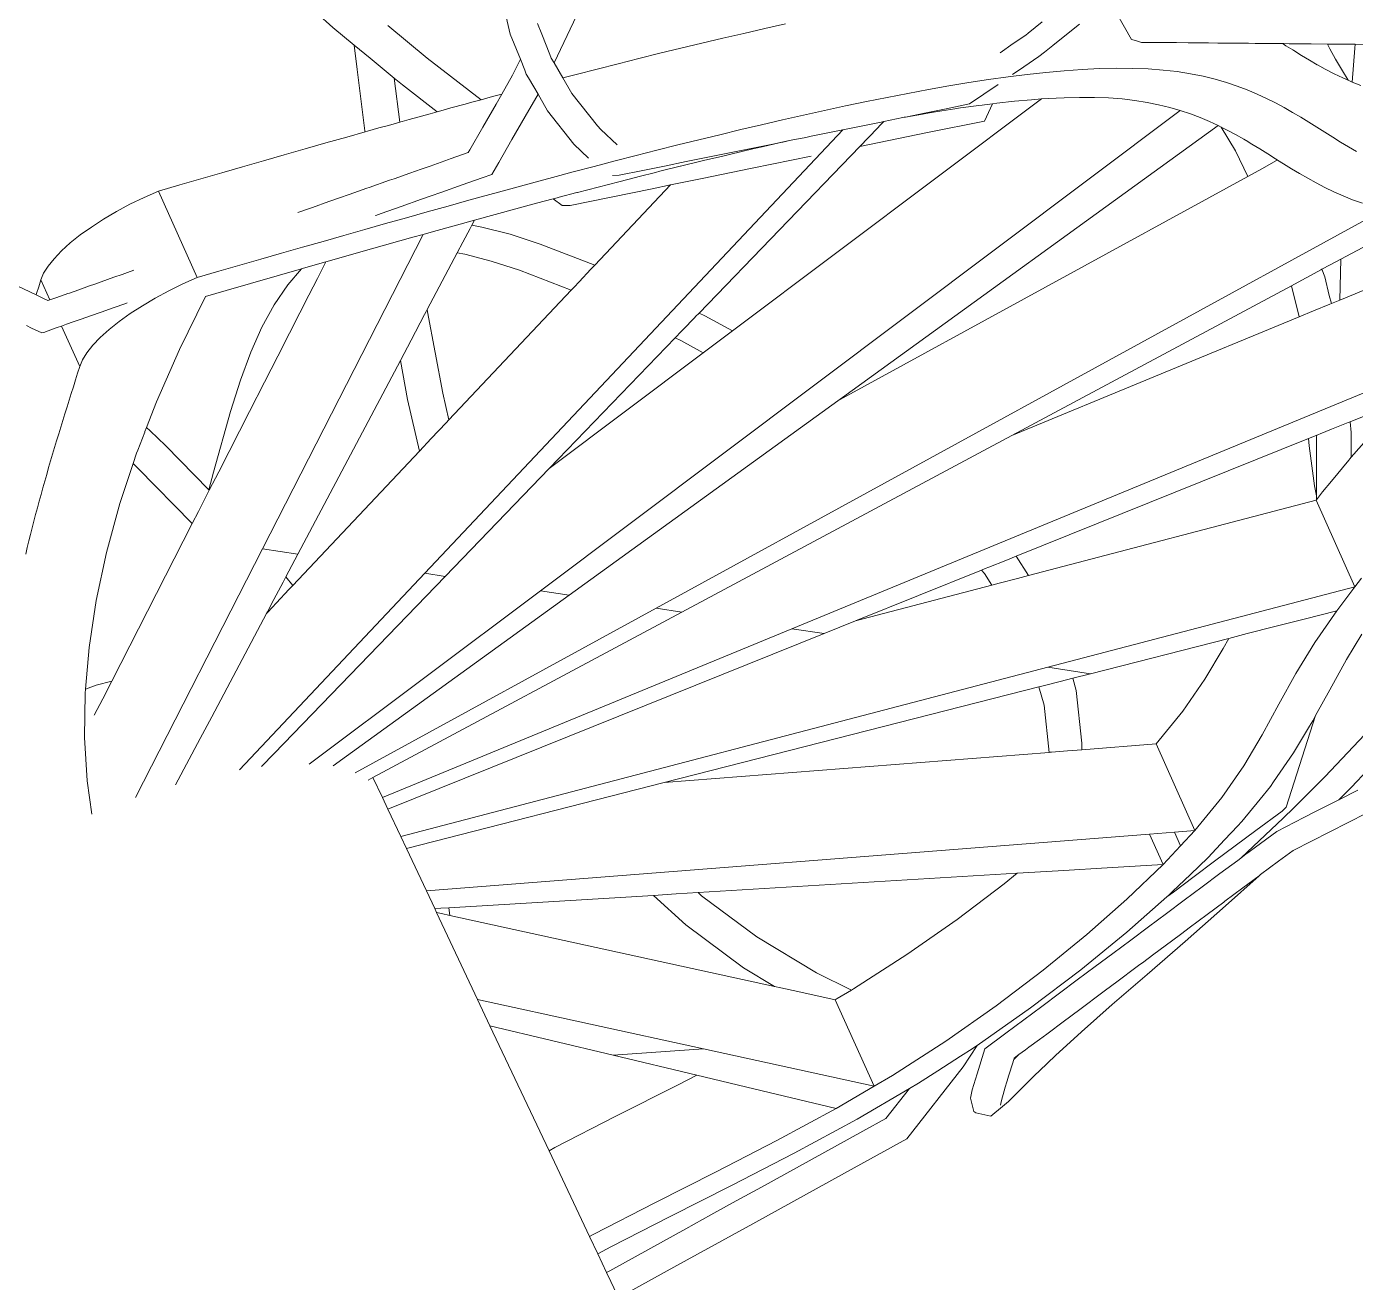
# Model space of a CAD drawing. Header units: millimetres. Extents: x 930469 to 1523124, y -120375 to 411163.
# Drawn here: x 1423897.5 to 1424337.7, y -6352.5 to -5936.6 of the extents above; entities that cross this region are included whole.
import ezdxf

# ---------------------------------------------------------------- set-up
doc = ezdxf.new("R2010")
doc.units = ezdxf.units.MM
doc.layers.add('A-NET THAY', color=8, linetype='Continuous', lineweight=0)
doc.layers.add('COT VACH', color=8, linetype='Continuous', lineweight=0)

# ---------------------------------------------------------------- blocks, each defined once
blk = doc.blocks.new('fgholol')
at = {"layer": 'A-NET THAY', "ltscale": 3}
for p, q in [((1041966.71, 33110.48), (1041945.87, 33129.21)), ((1042025.45, 33108.29), (1042022.14, 33122.41)), ((1042049.59, 33119.01), (1042039.93, 33098.79)), ((1042231.17, 33106.54), (1042223.82, 33119.55)), ((1041973.78, 33104.65), (1041966.71, 33110.48)), ((1041997.94, 33100.35), (1041984.93, 33111.09)), ((1042035.88, 33108.23), (1042034.43, 33111.85)), ((1042095.81, 33106.93), (1042102.75, 33108.54)), ((1042102.75, 33108.54), (1042109.7, 33110.11)), ((1042109.7, 33110.11), (1042116.65, 33111.65)), ((1042196.19, 33107.98), (1042197, 33108.63)), ((1042197, 33108.63), (1042201.64, 33112.38)), ((1042213.99, 33111.6), (1042209.68, 33108.11)), ((1041974.73, 33096.56), (1041973.78, 33104.65)), ((1041979.07, 33100.29), (1041973.78, 33104.65)), ((1042028.77, 33099.99), (1042025.45, 33108.29)), ((1042038.55, 33101.54), (1042035.88, 33108.23)), ((1042081.94, 33103.63), (1042088.88, 33105.3)), ((1042088.88, 33105.3), (1042095.81, 33106.93)), ((1042187.72, 33102.14), (1042192.06, 33105.13)), ((1042192.06, 33105.13), (1042196.19, 33107.98)), ((1042205.19, 33104.49), (1042202.43, 33102.27)), ((1042209.68, 33108.11), (1042205.19, 33104.49)), ((1042231.17, 33106.54), (1042232.53, 33106.15)), ((1042232.53, 33106.15), (1042234.55, 33105.56)), ((1042237.57, 33105.53), (1042234.55, 33105.56)), ((1042242.01, 33105.49), (1042237.57, 33105.53)), ((1042246.13, 33105.46), (1042242.01, 33105.49)), ((1042246.13, 33105.46), (1042249.94, 33105.42)), ((1042253.46, 33105.39), (1042249.94, 33105.42)), ((1042255.2, 33105.37), (1042253.46, 33105.39)), ((1042256.73, 33105.36), (1042255.2, 33105.37)), ((1042259.76, 33105.33), (1042256.73, 33105.36)), ((1042259.76, 33105.33), (1042262.58, 33105.31)), ((1042265.21, 33105.28), (1042262.58, 33105.31)), ((1042267.68, 33105.26), (1042265.21, 33105.28)), ((1042267.82, 33105.26), (1042267.68, 33105.26)), ((1042270, 33105.24), (1042267.82, 33105.26)), ((1042272.19, 33105.22), (1042270, 33105.24)), ((1042272.19, 33105.22), (1042274.28, 33105.2)), ((1042276.29, 33105.18), (1042274.28, 33105.2)), ((1042278.24, 33105.17), (1042276.29, 33105.18)), ((1042280.15, 33105.15), (1042278.24, 33105.17)), ((1042280.44, 33105.15), (1042280.15, 33105.15)), ((1042281.24, 33105.14), (1042280.44, 33105.15)), ((1042281.24, 33105.14), (1042281.85, 33104.76)), ((1042281.64, 33105.14), (1042281.24, 33105.14)), ((1042281.85, 33104.76), (1042281.64, 33105.14)), ((1042283.46, 33105.12), (1042281.64, 33105.14)), ((1042281.85, 33104.76), (1042282.34, 33104.45)), ((1042282.34, 33104.45), (1042284.61, 33103.03)), ((1042290.68, 33105.06), (1042283.46, 33105.12)), ((1042296.08, 33105.01), (1042290.68, 33105.06)), ((1042299.37, 33104.98), (1042296.08, 33105.01)), ((1042296.93, 33103.45), (1042296.08, 33105.01)), ((1042301.76, 33104.96), (1042299.37, 33104.98)), ((1042305.3, 33104.92), (1042301.76, 33104.96)), ((1042305.2, 33103.6), (1042305.3, 33104.92)), ((1042310.18, 33104.88), (1042305.3, 33104.92)), ((1041982.32, 33097.61), (1041979.07, 33100.29)), ((1042015.75, 33086.55), (1041997.94, 33100.35)), ((1042028.77, 33099.99), (1042026.22, 33094.66)), ((1042030.21, 33096.37), (1042028.77, 33099.99)), ((1042039.02, 33100.37), (1042038.55, 33101.54)), ((1042039.93, 33098.79), (1042039.02, 33100.37)), ((1042061.14, 33098.49), (1042068.07, 33100.23)), ((1042068.07, 33100.23), (1042075, 33101.94)), ((1042075, 33101.94), (1042081.94, 33103.63)), ((1042200.47, 33100.92), (1042195.5, 33097.49)), ((1042202.43, 33102.27), (1042200.47, 33100.92)), ((1042284.61, 33103.03), (1042284.95, 33102.81)), ((1042284.95, 33102.81), (1042287.56, 33101.2)), ((1042287.56, 33101.2), (1042290.19, 33099.62)), ((1042290.19, 33099.62), (1042292.72, 33098.15)), ((1042298.8, 33100.03), (1042296.93, 33103.45)), ((1042301.09, 33096.15), (1042298.8, 33100.03)), ((1042304.34, 33092.39), (1042305.2, 33103.6)), ((1041977.28, 33076.24), (1041974.73, 33096.56)), ((1041985.69, 33094.83), (1041982.32, 33097.61)), ((1042030.74, 33095.07), (1042030.21, 33096.37)), ((1042042.85, 33093.78), (1042039.93, 33098.79)), ((1042047.28, 33094.93), (1042054.21, 33096.72)), ((1042054.21, 33096.72), (1042061.14, 33098.49)), ((1042195.5, 33097.49), (1042191.82, 33094.95)), ((1042196.66, 33094.91), (1042202.87, 33095.59)), ((1042202.87, 33095.59), (1042208.95, 33096.14)), ((1042208.95, 33096.14), (1042214.87, 33096.57)), ((1042214.87, 33096.57), (1042220.63, 33096.85)), ((1042220.63, 33096.85), (1042226.2, 33096.98)), ((1042226.2, 33096.98), (1042231.59, 33096.95)), ((1042231.59, 33096.95), (1042236.75, 33096.76)), ((1042236.75, 33096.76), (1042241.68, 33096.39)), ((1042241.68, 33096.39), (1042246.35, 33095.86)), ((1042246.35, 33095.86), (1042250.76, 33095.16)), ((1042292.72, 33098.15), (1042292.86, 33098.07)), ((1042292.86, 33098.07), (1042295.35, 33096.7)), ((1042295.35, 33096.7), (1042295.57, 33096.58)), ((1042295.57, 33096.58), (1042298.34, 33095.15)), ((1042302.94, 33093), (1042301.09, 33096.15)), ((1041987.01, 33093.75), (1041985.69, 33094.83)), ((1041988.84, 33079.13), (1041987.01, 33093.75)), ((1041989.71, 33091.52), (1041987.01, 33093.75)), ((1042001.25, 33082.57), (1041989.71, 33091.52)), ((1042026.22, 33094.66), (1042022.63, 33088.41)), ((1042031.46, 33093.83), (1042030.74, 33095.07)), ((1042033.21, 33090.81), (1042031.46, 33093.83)), ((1042034.62, 33088.39), (1042033.21, 33090.81)), ((1042042.85, 33093.78), (1042047.28, 33094.93)), ((1042045.86, 33088.59), (1042042.85, 33093.78)), ((1042163.93, 33089.93), (1042170.65, 33091.11)), ((1042170.65, 33091.11), (1042177.3, 33092.21)), ((1042177.3, 33092.21), (1042183.86, 33093.21)), ((1042186.99, 33091.63), (1042177.59, 33085.15)), ((1042183.86, 33093.21), (1042190.31, 33094.11)), ((1042190.31, 33094.11), (1042196.66, 33094.91)), ((1042250.76, 33095.16), (1042254.93, 33094.33)), ((1042254.93, 33094.33), (1042258.88, 33093.36)), ((1042258.88, 33093.36), (1042262.62, 33092.27)), ((1042262.62, 33092.27), (1042266.18, 33091.08)), ((1042266.18, 33091.08), (1042269.56, 33089.8)), ((1042298.34, 33095.15), (1042301.18, 33093.78)), ((1042301.18, 33093.78), (1042302.94, 33093)), ((1042302.94, 33093), (1042304.1, 33092.49)), ((1042304.1, 33092.49), (1042304.34, 33092.39)), ((1042304.34, 33092.39), (1042307.14, 33091.27)), ((1042012.68, 33085.71), (1042015.75, 33086.55)), ((1042015.75, 33086.55), (1042019.6, 33087.59)), ((1042019.6, 33087.59), (1042022.63, 33088.41)), ((1042022.63, 33088.41), (1042020.72, 33085.09)), ((1042034.62, 33088.39), (1042030.34, 33080.95)), ((1042035.19, 33087.4), (1042034.62, 33088.39)), ((1042037.82, 33082.86), (1042035.19, 33087.4)), ((1042054.3, 33077.86), (1042045.86, 33088.59)), ((1042099.04, 33010.02), (1042201.35, 33086.8)), ((1042143.4, 33085.95), (1042150.29, 33087.34)), ((1042150.29, 33087.34), (1042157.14, 33088.67)), ((1042157.14, 33088.67), (1042163.93, 33089.93)), ((1042192.42, 33086.05), (1042198.08, 33086.57)), ((1042198.08, 33086.57), (1042201.35, 33086.8)), ((1042201.35, 33086.8), (1042203.56, 33086.96)), ((1042203.56, 33086.96), (1042208.87, 33087.22)), ((1042208.87, 33087.22), (1042213.99, 33087.34)), ((1042213.99, 33087.34), (1042218.9, 33087.32)), ((1042218.9, 33087.32), (1042223.6, 33087.14)), ((1042223.6, 33087.14), (1042228.07, 33086.81)), ((1042228.07, 33086.81), (1042232.32, 33086.32)), ((1042269.56, 33089.8), (1042272.8, 33088.43)), ((1042272.8, 33088.43), (1042275.9, 33086.99)), ((1042275.9, 33086.99), (1042278.89, 33085.49)), ((1041998.86, 33081.92), (1042001.25, 33082.57)), ((1042001.25, 33082.57), (1042003.24, 33083.13)), ((1042003.24, 33083.13), (1042005.77, 33083.82)), ((1042005.77, 33083.82), (1042010.49, 33085.12)), ((1042010.49, 33085.12), (1042012.68, 33085.71)), ((1042020.72, 33085.09), (1042016.37, 33077.52)), ((1042035.41, 32923.94), (1042247.36, 33083)), ((1042046.52, 33071.82), (1042037.82, 33082.86)), ((1042122.59, 33081.46), (1042129.54, 33083)), ((1042129.54, 33083), (1042136.48, 33084.5)), ((1042136.48, 33084.5), (1042143.4, 33085.95)), ((1042162.59, 33082.1), (1042156.32, 33080.82)), ((1042162.03, 33081.82), (1042164.3, 33082.2)), ((1042169.77, 33083.56), (1042162.59, 33082.1)), ((1042164.3, 33082.2), (1042168.35, 33082.87)), ((1042168.35, 33082.87), (1042172.74, 33083.54)), ((1042177.59, 33085.15), (1042169.77, 33083.56)), ((1042172.74, 33083.54), (1042174.56, 33083.82)), ((1042174.56, 33083.82), (1042180.65, 33084.67)), ((1042180.65, 33084.67), (1042181.75, 33084.81)), ((1042181.75, 33084.81), (1042182.56, 33084.91)), ((1042185.15, 33085.23), (1042182.5, 33079.48)), ((1042182.56, 33084.91), (1042185.15, 33085.23)), ((1042185.15, 33085.23), (1042186.61, 33085.42)), ((1042186.61, 33085.42), (1042192.42, 33086.05)), ((1042232.32, 33086.32), (1042236.35, 33085.68)), ((1042236.35, 33085.68), (1042240.2, 33084.91)), ((1042240.2, 33084.91), (1042243.86, 33084.01)), ((1042243.86, 33084.01), (1042247.36, 33083)), ((1042247.36, 33083), (1042250.7, 33081.88)), ((1042278.89, 33085.49), (1042281.77, 33083.93)), ((1042281.77, 33083.93), (1042284.57, 33082.34)), ((1042284.57, 33082.34), (1042287.3, 33080.73)), ((1041981.94, 33077.2), (1041985.05, 33078.07)), ((1041985.05, 33078.07), (1041987.7, 33078.81)), ((1041987.7, 33078.81), (1041988.84, 33079.13)), ((1041988.84, 33079.13), (1041991.95, 33080)), ((1041991.95, 33080), (1041998.86, 33081.92)), ((1042030.34, 33080.95), (1042025.99, 33073.38)), ((1042055.47, 33076.75), (1042054.3, 33077.86)), ((1042101.77, 33076.65), (1042108.7, 33078.28)), ((1042108.7, 33078.28), (1042115.65, 33079.89)), ((1042115.65, 33079.89), (1042122.59, 33081.46)), ((1042259.96, 33077.98), (1042135.51, 32987.99)), ((1042141.07, 33077.72), (1042135.64, 33076.62)), ((1042148.24, 33079.18), (1042141.07, 33077.72)), ((1042147.03, 33077.11), (1042148.01, 33078.13)), ((1042148.01, 33078.13), (1042149.22, 33079.38)), ((1042149.22, 33079.38), (1042148.24, 33079.18)), ((1042155.42, 33080.64), (1042149.22, 33079.38)), ((1042155.91, 33080.74), (1042155.42, 33080.64)), ((1042156.32, 33080.82), (1042155.91, 33080.74)), ((1042156.32, 33080.82), (1042162.03, 33081.82)), ((1042182.5, 33079.48), (1042163.66, 33075.65)), ((1042250.7, 33081.88), (1042253.91, 33080.66)), ((1042253.91, 33080.66), (1042256.99, 33079.36)), ((1042256.99, 33079.36), (1042259.96, 33077.98)), ((1042259.96, 33077.98), (1042260.88, 33077.52)), ((1042287.3, 33080.73), (1042289.98, 33079.09)), ((1042289.98, 33079.09), (1042292.62, 33077.44)), ((1041964.35, 33072.23), (1041971.25, 33074.18)), ((1041971.25, 33074.18), (1041977.32, 33075.9)), ((1041977.32, 33075.9), (1041977.28, 33076.24)), ((1041977.32, 33075.9), (1041978.14, 33076.13)), ((1041978.14, 33076.13), (1041980.03, 33076.66)), ((1041980.03, 33076.66), (1041981.94, 33077.2)), ((1041997.13, 32929.72), (1042135.64, 33076.62)), ((1042016.37, 33077.52), (1042012.01, 33069.94)), ((1042025.99, 33073.38), (1042021.63, 33065.81)), ((1042060.85, 33071.57), (1042055.47, 33076.75)), ((1042080.96, 33071.58), (1042087.89, 33073.29)), ((1042087.89, 33073.29), (1042094.83, 33074.98)), ((1042094.83, 33074.98), (1042101.77, 33076.65)), ((1042119.54, 33073.34), (1042117.96, 33073.02)), ((1042122.74, 33073.99), (1042119.54, 33073.34)), ((1042126.07, 33074.67), (1042122.74, 33073.99)), ((1042126.72, 33074.8), (1042126.07, 33074.67)), ((1042133.89, 33076.26), (1042126.72, 33074.8)), ((1042135.64, 33076.62), (1042133.89, 33076.26)), ((1042141.21, 33071.08), (1042147.03, 33077.11)), ((1042163.66, 33075.65), (1042147.07, 33072.27)), ((1042265.64, 33069.63), (1042260.88, 33077.52)), ((1042260.88, 33077.52), (1042262.84, 33076.53)), ((1042262.84, 33076.53), (1042265.64, 33075.02)), ((1042265.64, 33075.02), (1042268.38, 33073.47)), ((1042268.38, 33073.47), (1042269.73, 33072.67)), ((1042292.62, 33077.44), (1042295.23, 33075.8)), ((1042295.23, 33075.8), (1042297.84, 33074.16)), ((1042297.84, 33074.16), (1042300.45, 33072.55)), ((1041950.57, 33068.31), (1041957.46, 33070.27)), ((1041957.46, 33070.27), (1041964.35, 33072.23)), ((1042011.51, 33069.06), (1042005.58, 33066.98)), ((1042012.01, 33069.94), (1042011.51, 33069.06)), ((1042051.3, 33067.22), (1042046.52, 33071.82)), ((1042067.1, 33068.07), (1042074.03, 33069.83)), ((1042074.03, 33069.83), (1042080.96, 33071.58)), ((1042087.95, 33015.89), (1042141.21, 33071.08)), ((1042098.02, 33068.96), (1042090.84, 33067.5)), ((1042105.19, 33070.42), (1042098.02, 33068.96)), ((1042098.06, 33068.45), (1042102.14, 33069.41)), ((1042102.14, 33069.41), (1042106.26, 33070.37)), ((1042112.37, 33071.88), (1042105.19, 33070.42)), ((1042106.26, 33070.37), (1042108.92, 33070.98)), ((1042108.92, 33070.98), (1042114.47, 33072.24)), ((1042117.96, 33073.02), (1042112.37, 33071.88)), ((1042114.47, 33072.24), (1042115.7, 33072.52)), ((1042115.7, 33072.52), (1042117.96, 33073.02)), ((1042147.07, 33072.27), (1042141.21, 33071.08)), ((1042269.71, 33061.18), (1042265.64, 33069.63)), ((1042269.73, 33072.67), (1042270.15, 33072.42)), ((1042270.15, 33072.42), (1042271.06, 33071.88)), ((1042271.06, 33071.88), (1042273.7, 33070.26)), ((1042273.7, 33070.26), (1042276.32, 33068.63)), ((1042300.45, 33072.55), (1042303.09, 33070.97)), ((1042303.09, 33070.97), (1042305.75, 33069.42)), ((1041936.79, 33064.37), (1041943.68, 33066.34)), ((1041943.68, 33066.34), (1041950.57, 33068.31)), ((1041998.87, 33064.61), (1041995.94, 33063.58)), ((1042004.95, 33066.75), (1041998.87, 33064.61)), ((1042005.58, 33066.98), (1042004.95, 33066.75)), ((1042021.63, 33065.81), (1042019.32, 33061.79)), ((1042046.32, 33062.65), (1042053.25, 33064.48)), ((1042053.25, 33064.48), (1042060.17, 33066.28)), ((1042060.17, 33066.28), (1042067.1, 33068.07)), ((1042076.49, 33064.59), (1042069.32, 33063.13)), ((1042074.97, 33062.85), (1042081.72, 33064.52)), ((1042083.67, 33066.05), (1042076.49, 33064.59)), ((1042081.72, 33064.52), (1042081.77, 33064.53)), ((1042081.77, 33064.53), (1042088.56, 33066.18)), ((1042090.84, 33067.5), (1042083.67, 33066.05)), ((1042088.56, 33066.18), (1042089.89, 33066.5)), ((1042089.89, 33066.5), (1042095.35, 33067.81)), ((1042095.35, 33067.81), (1042098.06, 33068.45)), ((1042105.6, 33063.84), (1042125.15, 33067.82)), ((1042279.23, 33066.39), (1042274.33, 33063.71)), ((1042276.32, 33068.63), (1042278.94, 33066.98)), ((1042278.94, 33066.98), (1042279.42, 33066.68)), ((1042279.49, 33066.53), (1042279.23, 33066.39)), ((1042279.42, 33066.68), (1042279.49, 33066.53)), ((1042279.42, 33066.68), (1042279.58, 33066.58)), ((1042279.58, 33066.58), (1042279.49, 33066.53)), ((1042279.58, 33066.58), (1042281.56, 33065.34)), ((1042281.56, 33065.34), (1042284.2, 33063.71)), ((1041915.96, 33058.38), (1041922.97, 33060.4)), ((1041922.97, 33060.4), (1041929.9, 33062.39)), ((1041929.9, 33062.39), (1041936.79, 33064.37)), ((1041986.93, 33060.41), (1041985.45, 33059.89)), ((1041992.16, 33062.25), (1041986.93, 33060.41)), ((1041995.94, 33063.58), (1041992.16, 33062.25)), ((1042016.18, 33060.68), (1042009.47, 33058.32)), ((1042019.32, 33061.79), (1042016.18, 33060.68)), ((1042032.49, 33058.94), (1042039.4, 33060.8)), ((1042039.4, 33060.8), (1042046.32, 33062.65)), ((1042059.3, 33061.45), (1042061.49, 33061.54)), ((1042061.37, 33059.4), (1042066.95, 33060.83)), ((1042069.32, 33063.13), (1042061.49, 33061.54)), ((1042066.95, 33060.83), (1042068.17, 33061.14)), ((1042068.17, 33061.14), (1042073.57, 33062.49)), ((1042073.57, 33062.49), (1042074.97, 33062.85)), ((1042089.02, 33060.47), (1042078.49, 33058.33)), ((1042105.6, 33063.84), (1042089.02, 33060.47)), ((1042269.71, 33061.18), (1042135.73, 32987.84)), ((1042274.33, 33063.71), (1042269.71, 33061.18)), ((1042284.2, 33063.71), (1042286.87, 33062.11)), ((1042286.87, 33062.11), (1042289.59, 33060.53)), ((1042289.59, 33060.53), (1042292.38, 33058.99)), ((1041908.89, 33056.31), (1041904.13, 33054.21)), ((1041908.89, 33056.31), (1041915.96, 33058.38)), ((1041921.78, 33027.66), (1041908.89, 33056.31)), ((1041977.93, 33057.24), (1041972.03, 33055.16)), ((1041978.74, 33057.52), (1041977.93, 33057.24)), ((1041985.45, 33059.89), (1041978.74, 33057.52)), ((1042002.77, 33055.96), (1041998.85, 33054.58)), ((1042002.77, 33055.96), (1042009.47, 33058.32)), ((1042018.66, 33055.17), (1042025.57, 33057.06)), ((1042025.57, 33057.06), (1042032.49, 33058.94)), ((1042041.66, 33054.26), (1042047.46, 33055.79)), ((1042045.29, 33051.58), (1042072.43, 33057.09)), ((1042047.46, 33055.79), (1042047.75, 33055.87)), ((1042047.75, 33055.87), (1042054.56, 33057.65)), ((1042053.42, 33031.74), (1042078.49, 33058.33)), ((1042054.56, 33057.65), (1042061.37, 33059.4)), ((1042078.49, 33058.33), (1042072.43, 33057.09)), ((1042292.38, 33058.99), (1042295.25, 33057.51)), ((1042295.25, 33057.51), (1042298.2, 33056.09)), ((1042298.2, 33056.09), (1042301.26, 33054.73)), ((1041899.47, 33051.93), (1041894.96, 33049.52)), ((1041904.13, 33054.21), (1041899.47, 33051.93)), ((1041965.32, 33052.8), (1041959.91, 33050.89)), ((1041968.92, 33054.06), (1041965.32, 33052.8)), ((1041972.03, 33055.16), (1041968.92, 33054.06)), ((1041989.35, 33051.23), (1041982.63, 33048.87)), ((1041996.06, 33053.6), (1041989.35, 33051.23)), ((1041998.85, 33054.58), (1041996.06, 33053.6)), ((1041997.94, 33049.42), (1042004.84, 33051.35)), ((1042004.84, 33051.35), (1042011.75, 33053.26)), ((1042011.75, 33053.26), (1042018.66, 33055.17)), ((1042027.29, 33050.42), (1042034.12, 33052.25)), ((1042034.12, 33052.25), (1042039.63, 33053.73)), ((1042039.63, 33053.73), (1042040.93, 33054.07)), ((1042042.66, 33051.49), (1042039.63, 33053.73)), ((1042040.93, 33054.07), (1042041.66, 33054.26)), ((1042042.66, 33051.49), (1042045.29, 33051.58)), ((1042301.26, 33054.73), (1042304.44, 33053.46)), ((1042304.44, 33053.46), (1042307.73, 33052.26)), ((1041890.68, 33047), (1041886.67, 33044.4)), ((1041894.96, 33049.52), (1041890.68, 33047)), ((1041958.61, 33050.43), (1041955.11, 33049.2)), ((1041959.91, 33050.89), (1041958.61, 33050.43)), ((1041980.84, 33048.24), (1041980.87, 33048.25)), ((1041982.63, 33048.87), (1041980.87, 33048.25)), ((1041984.14, 33045.53), (1041991.03, 33047.48)), ((1041991.03, 33047.48), (1041997.94, 33049.42)), ((1042013.64, 33046.69), (1042020.47, 33048.56)), ((1042020.47, 33048.56), (1042027.29, 33050.42)), ((1042314.55, 33050.02), (1042073.71, 32918.17)), ((1041886.67, 33044.4), (1041882.98, 33041.76)), ((1041970.35, 33041.62), (1041977.24, 33043.58)), ((1041977.24, 33043.58), (1041984.14, 33045.53)), ((1041996.53, 33041.95), (1041999.97, 33042.91)), ((1041999.97, 33042.91), (1042006.8, 33044.81)), ((1042006.8, 33044.81), (1042013.64, 33046.69)), ((1042009.75, 33039.34), (1042012.17, 33043.92)), ((1042012.17, 33043.92), (1042012.73, 33044.98)), ((1042012.73, 33044.98), (1042013.64, 33046.69)), ((1042012.73, 33044.98), (1042016.07, 33044.39)), ((1042016.07, 33044.39), (1042025.41, 33041.99)), ((1042300.52, 33033.72), (1042319.42, 33043.84)), ((1041879.67, 33039.11), (1041876.76, 33036.48)), ((1041882.98, 33041.76), (1041879.67, 33039.11)), ((1041943.34, 32937.83), (1041996.53, 33041.95)), ((1041956.57, 33037.69), (1041963.46, 33039.66)), ((1041963.46, 33039.66), (1041970.35, 33041.62)), ((1041979.43, 33037.15), (1041993.13, 33041)), ((1041993.13, 33041), (1041996.53, 33041.95)), ((1042007.88, 33035.81), (1042009.75, 33039.34)), ((1042025.41, 33041.99), (1042035.32, 33038.77)), ((1042035.32, 33038.77), (1042053.42, 33031.74)), ((1041874.31, 33033.91), (1041872.34, 33031.43)), ((1041876.76, 33036.48), (1041874.31, 33033.91)), ((1041935.86, 33031.75), (1041942.79, 33033.74)), ((1041942.79, 33033.74), (1041949.68, 33035.72)), ((1041949.68, 33035.72), (1041956.57, 33037.69)), ((1041979.43, 33037.15), (1041964.36, 33032.87)), ((1041997.94, 33017.04), (1042007.88, 33035.81)), ((1042007.88, 33035.81), (1042010.43, 33035.36)), ((1042010.43, 33035.36), (1042019.11, 33033.13)), ((1042296.98, 33031.83), (1042300.52, 33033.72)), ((1042300.18, 33020.19), (1042300.52, 33033.72)), ((1041868.37, 33021.9), (1041852.29, 33029.58)), ((1041872.34, 33031.43), (1041870.88, 33029.08)), ((1041898.64, 33029.31), (1041896.85, 33028.69)), ((1041900.75, 33030.06), (1041898.64, 33029.31)), ((1041921.78, 33027.66), (1041928.86, 33029.73)), ((1041928.86, 33029.73), (1041935.86, 33031.75)), ((1041956.33, 33030.58), (1041931.37, 33023.43)), ((1041951.71, 33025.24), (1041956.33, 33030.58)), ((1041956.33, 33030.58), (1041956.91, 33030.74)), ((1041964.36, 33032.87), (1041956.91, 33030.74)), ((1041961.55, 33027.37), (1041963.91, 33031.98)), ((1041963.91, 33031.98), (1041964.36, 33032.87)), ((1042019.11, 33033.13), (1042028.46, 33030.09)), ((1042028.46, 33030.09), (1042045.59, 33023.44)), ((1042048.26, 33026.27), (1042052.17, 33030.41)), ((1042052.17, 33030.41), (1042053.24, 33031.54)), ((1042053.24, 33031.54), (1042053.42, 33031.74)), ((1042289.48, 33027.81), (1042293.89, 33030.17)), ((1042293.89, 33030.17), (1042294.3, 33030.39)), ((1042294.3, 33030.39), (1042296.98, 33031.83)), ((1042294.3, 33030.39), (1042295.21, 33027.85)), ((1042300.18, 33020.19), (1042327.93, 33031.64)), ((1041869.23, 33024.64), (1041869.94, 33026.88)), ((1041870.88, 33029.08), (1041869.94, 33026.88)), ((1041872.92, 33020.26), (1041869.94, 33026.88)), ((1041886.06, 33024.89), (1041882.54, 33023.64)), ((1041887.84, 33025.51), (1041886.06, 33024.89)), ((1041889.96, 33026.26), (1041887.84, 33025.51)), ((1041894.17, 33027.74), (1041889.96, 33026.26)), ((1041896.85, 33028.69), (1041894.17, 33027.74)), ((1041917.02, 33025.55), (1041912.36, 33023.28)), ((1041921.78, 33027.66), (1041917.02, 33025.55)), ((1041947.24, 33018.68), (1041951.71, 33025.24)), ((1041958.75, 33021.88), (1041961.55, 33027.37)), ((1042046.58, 33024.48), (1042048.26, 33026.27)), ((1042191.62, 32975.41), (1042284.17, 33024.97)), ((1042284.17, 33024.97), (1042288.83, 33027.47)), ((1042286.74, 33014.65), (1042284.17, 33024.97)), ((1042288.83, 33027.47), (1042289.48, 33027.81)), ((1042295.21, 33027.85), (1042296.72, 33021.75)), ((1041868.37, 33021.9), (1041868.52, 33022.4)), ((1041868.85, 33021.67), (1041868.37, 33021.9)), ((1041868.52, 33022.4), (1041869.23, 33024.64)), ((1041871.04, 33020.63), (1041868.85, 33021.67)), ((1041872.28, 33020.03), (1041871.04, 33020.63)), ((1041874.58, 33020.84), (1041872.92, 33020.26)), ((1041876.76, 33021.61), (1041874.58, 33020.84)), ((1041878.84, 33022.34), (1041876.76, 33021.61)), ((1041879.42, 33022.55), (1041878.84, 33022.34)), ((1041882.54, 33023.64), (1041879.42, 33022.55)), ((1041907.86, 33020.87), (1041903.57, 33018.35)), ((1041912.36, 33023.28), (1041907.86, 33020.87)), ((1041915.83, 33003.8), (1041924.47, 33021.43)), ((1041924.47, 33021.43), (1041931.37, 33023.43)), ((1041955.71, 33015.93), (1041958.75, 33021.88)), ((1042005.09, 32980.49), (1042045.59, 33023.44)), ((1042045.59, 33023.44), (1042046.58, 33024.48)), ((1042296.72, 33021.75), (1042297.4, 33019.04)), ((1041872.92, 33020.26), (1041872.28, 33020.03)), ((1041889.96, 33016.23), (1041886.43, 33014.99)), ((1041893.85, 33017.6), (1041889.96, 33016.23)), ((1041898.06, 33019.09), (1041893.85, 33017.6)), ((1041898.54, 33019.25), (1041898.06, 33019.09)), ((1041903.57, 33018.35), (1041899.56, 33015.75)), ((1041943.19, 33011.26), (1041947.24, 33018.68)), ((1041997.06, 33015.38), (1041997.63, 33016.45)), ((1041997.63, 33016.45), (1041997.94, 33017.04)), ((1041998.05, 33016.36), (1041997.94, 33017.04)), ((1042003.08, 32989.42), (1041998.05, 33016.36)), ((1042118.73, 32911.38), (1042375.46, 33017.27)), ((1042286.74, 33014.65), (1042291.53, 33016.62)), ((1042291.53, 33016.62), (1042296.86, 33018.82)), ((1042296.86, 33018.82), (1042297.4, 33019.04)), ((1042297.4, 33019.04), (1042300.18, 33020.19)), ((1041866.84, 33010.95), (1041865.19, 33011.74)), ((1041876.81, 33011.6), (1041875.33, 33011.08)), ((1041878.48, 33012.19), (1041876.81, 33011.6)), ((1041882.83, 32998.23), (1041876.81, 33011.6)), ((1041880.65, 33012.96), (1041878.48, 33012.19)), ((1041883.32, 33013.89), (1041880.65, 33012.96)), ((1041886.43, 33014.99), (1041883.32, 33013.89)), ((1041895.87, 33013.11), (1041892.56, 33010.45)), ((1041899.56, 33015.75), (1041895.87, 33013.11)), ((1041952.29, 33009.23), (1041955.71, 33015.93)), ((1041992.61, 33006.98), (1041997.06, 33015.38)), ((1042082.62, 33010.37), (1042086.59, 33014.48)), ((1042086.59, 33014.48), (1042086.83, 33014.73)), ((1042086.83, 33014.73), (1042087.95, 33015.89)), ((1042087.95, 33015.89), (1042089.87, 33014.96)), ((1042089.87, 33014.96), (1042099.04, 33010.02)), ((1042191.62, 32975.41), (1042286.74, 33014.65)), ((1041869.01, 33009.91), (1041866.84, 33010.95)), ((1041870.29, 33009.31), (1041869.01, 33009.91)), ((1041870.9, 33009.52), (1041870.29, 33009.31)), ((1041872.37, 33010.04), (1041870.9, 33009.52)), ((1041873.85, 33010.56), (1041872.37, 33010.04)), ((1041875.33, 33011.08), (1041873.85, 33010.56)), ((1041889.65, 33007.83), (1041887.2, 33005.26)), ((1041892.56, 33010.45), (1041889.65, 33007.83)), ((1041939.48, 33002.92), (1041943.19, 33011.26)), ((1041948.4, 33001.62), (1041952.29, 33009.23)), ((1042038.28, 32964.42), (1042080.02, 33007.68)), ((1042080.02, 33007.68), (1042082.16, 33009.89)), ((1042080.02, 33007.68), (1042081.89, 33006.77)), ((1042082.16, 33009.89), (1042082.62, 33010.37)), ((1042092.45, 33005.07), (1042097.29, 33008.71)), ((1042097.29, 33008.71), (1042099.04, 33010.02)), ((1041885.23, 33002.78), (1041883.77, 33000.43)), ((1041887.2, 33005.26), (1041885.23, 33002.78)), ((1041908.23, 32986.49), (1041915.83, 33003.8)), ((1041936.04, 32993.63), (1041939.48, 33002.92)), ((1041989.03, 33000.21), (1041992.61, 33006.98)), ((1042081.89, 33006.77), (1042089.35, 33002.75)), ((1042089.35, 33002.75), (1042092.45, 33005.07)), ((1041883.77, 33000.43), (1041882.83, 32998.23)), ((1041943.99, 32993), (1041948.4, 33001.62)), ((1041955.07, 32936.06), (1041989.03, 33000.21)), ((1041991.43, 32987.32), (1041989.03, 33000.21)), ((1042038.28, 32964.42), (1042089.35, 33002.75)), ((1041881.41, 32993.75), (1041882.12, 32995.99)), ((1041882.12, 32995.99), (1041882.83, 32998.23)), ((1041880.01, 32989.27), (1041880.71, 32991.51)), ((1041880.71, 32991.51), (1041881.41, 32993.75)), ((1041932.81, 32983.36), (1041936.04, 32993.63)), ((1041939.06, 32983.34), (1041943.99, 32993)), ((1041878.61, 32984.8), (1041879.3, 32987.04)), ((1041879.3, 32987.04), (1041880.01, 32989.27)), ((1041904.97, 32978.04), (1041908.23, 32986.49)), ((1041995.32, 32970.12), (1041991.43, 32987.32)), ((1042005.09, 32980.49), (1042003.08, 32989.42)), ((1042133.92, 32986.84), (1042044.94, 32922.51)), ((1042135.51, 32987.99), (1042133.92, 32986.84)), ((1042135.73, 32987.84), (1042133.92, 32986.84)), ((1042135.51, 32987.99), (1042135.73, 32987.84)), ((1042303.61, 32979.93), (1042320.71, 32986.82)), ((1041877.22, 32980.33), (1041877.91, 32982.56)), ((1041877.91, 32982.56), (1041878.61, 32984.8)), ((1041927.19, 32963.21), (1041932.81, 32983.36)), ((1041935.73, 32976.83), (1041939.06, 32983.34)), ((1041875.85, 32975.86), (1041876.53, 32978.09)), ((1041876.53, 32978.09), (1041877.22, 32980.33)), ((1041902.06, 32970.52), (1041904.36, 32976.47)), ((1041904.36, 32976.47), (1041904.44, 32976.68)), ((1041904.44, 32976.68), (1041904.97, 32978.04)), ((1041904.97, 32978.04), (1041906.2, 32976.9)), ((1041906.2, 32976.9), (1041911.22, 32972.05)), ((1041928.86, 32963.37), (1041935.73, 32976.83)), ((1041999.28, 32974.32), (1042004.16, 32979.5)), ((1042004.16, 32979.5), (1042005.09, 32980.49)), ((1042293.73, 32975.96), (1042297.42, 32977.45)), ((1042297.42, 32977.45), (1042302.94, 32979.67)), ((1042302.94, 32979.67), (1042303.61, 32979.93)), ((1042303.61, 32979.93), (1042304.01, 32976.37)), ((1042313.33, 32978.78), (1042303.97, 32968.13)), ((1042304.01, 32976.37), (1042303.97, 32968.13)), ((1041874.5, 32971.4), (1041875.18, 32973.63)), ((1041875.18, 32973.63), (1041875.85, 32975.86)), ((1041911.22, 32972.05), (1041925.63, 32957.33)), ((1041995.32, 32970.12), (1041999.28, 32974.32)), ((1042082.29, 32916.88), (1042191.62, 32975.41)), ((1042192.95, 32935.37), (1042289.87, 32974.4)), ((1042289.87, 32974.4), (1042292.37, 32975.41)), ((1042290.05, 32971.98), (1042289.87, 32974.4)), ((1042291.86, 32958.72), (1042290.05, 32971.98)), ((1042292.37, 32975.41), (1042292.54, 32975.48)), ((1042292.47, 32959.53), (1042292.53, 32973.97)), ((1042292.53, 32974.84), (1042292.54, 32975.48)), ((1042292.53, 32973.97), (1042292.53, 32974.84)), ((1042292.54, 32975.48), (1042293.73, 32975.96)), ((1041873.18, 32966.94), (1041873.84, 32969.17)), ((1041873.84, 32969.17), (1041874.5, 32971.4)), ((1041900.52, 32966.04), (1041901.67, 32969.51)), ((1041901.67, 32969.51), (1041902.06, 32970.52)), ((1041953.37, 32925.63), (1041995.32, 32970.12)), ((1042303.57, 32967.67), (1042303.21, 32967.24)), ((1042303.97, 32968.13), (1042303.57, 32967.67)), ((1041871.89, 32962.49), (1041872.53, 32964.71)), ((1041872.53, 32964.71), (1041873.18, 32966.94)), ((1041896.16, 32952.87), (1041900.52, 32966.04)), ((1041900.52, 32966.04), (1041902.11, 32964.51)), ((1041902.11, 32964.51), (1041920.07, 32946.17)), ((1041925.63, 32957.33), (1041927.19, 32963.21)), ((1041925.73, 32957.24), (1041928.86, 32963.37)), ((1042003.82, 32928.71), (1042038.28, 32964.42)), ((1042303.21, 32967.24), (1042297.45, 32960.27)), ((1041870.63, 32958.05), (1041871.25, 32960.27)), ((1041871.25, 32960.27), (1041871.89, 32962.49)), ((1042292.45, 32955.39), (1042292.47, 32959.53)), ((1042297.45, 32960.27), (1042294.52, 32956.73)), ((1041869.4, 32953.63), (1041870.01, 32955.84)), ((1041870.01, 32955.84), (1041870.63, 32958.05)), ((1041922.12, 32950.18), (1041924.95, 32955.71)), ((1041924.95, 32955.71), (1041925.73, 32957.24)), ((1041925.63, 32957.33), (1041925.73, 32957.24)), ((1042292.45, 32955.39), (1042291.86, 32958.72)), ((1042294.52, 32956.73), (1042292.44, 32954.02)), ((1042292.44, 32954.02), (1042292.45, 32955.39)), ((1041868.22, 32949.21), (1041868.8, 32951.42)), ((1041868.8, 32951.42), (1041869.4, 32953.63)), ((1041891.7, 32936.59), (1041896.16, 32952.87)), ((1041920.07, 32946.17), (1041922.12, 32950.18)), ((1042197.07, 32928.96), (1042292.34, 32953.89)), ((1042292.44, 32954.02), (1042292.34, 32953.89)), ((1042305.23, 32925.24), (1042292.34, 32953.89)), ((1041867.08, 32944.81), (1041867.64, 32947.01)), ((1041867.64, 32947.01), (1041868.22, 32949.21)), ((1041893.42, 32893.99), (1041920.07, 32946.17)), ((1041865.98, 32940.43), (1041866.52, 32942.62)), ((1041866.52, 32942.62), (1041867.08, 32944.81)), ((1041864.94, 32936.06), (1041865.45, 32938.24)), ((1041865.45, 32938.24), (1041865.98, 32940.43)), ((1041901.28, 32855.5), (1041943.34, 32937.83)), ((1041943.34, 32937.83), (1041955.07, 32936.06)), ((1041888.3, 32920.68), (1041891.7, 32936.59)), ((1041951.1, 32928.56), (1041955.07, 32936.06)), ((1042183.95, 32931.75), (1042189.57, 32934.01)), ((1042189.57, 32934.01), (1042192.95, 32935.37)), ((1042192.95, 32935.37), (1042197.07, 32928.96)), ((1041935.71, 32864.58), (1041997.13, 32929.72)), ((1041950.18, 32926.82), (1041951.1, 32928.56)), ((1041951.1, 32928.56), (1041953.37, 32925.63)), ((1041953.51, 32876.57), (1042003.82, 32928.71)), ((1041997.13, 32929.72), (1042003.82, 32928.71)), ((1042139.81, 32913.97), (1042181.55, 32930.78)), ((1042181.55, 32930.78), (1042182.73, 32931.26)), ((1042181.55, 32930.78), (1042182.51, 32929.61)), ((1042182.51, 32929.61), (1042184.97, 32925.79)), ((1042182.73, 32931.26), (1042183.95, 32931.75)), ((1042187.37, 32926.42), (1042193.43, 32928)), ((1042193.43, 32928), (1042197.07, 32928.96)), ((1042307.41, 32928.08), (1042305.23, 32925.24)), ((1041947.12, 32921.05), (1041950.18, 32926.82)), ((1041947.99, 32919.92), (1041952.12, 32924.31)), ((1041952.12, 32924.31), (1041953.37, 32925.63)), ((1041958.82, 32866.46), (1042035.41, 32923.94)), ((1042035.41, 32923.94), (1042044.94, 32922.51)), ((1042139.81, 32913.97), (1042184.97, 32925.79)), ((1042184.97, 32925.79), (1042187.37, 32926.42)), ((1042203.47, 32898.61), (1042305.23, 32925.24)), ((1042305.23, 32925.24), (1042299.18, 32917.33)), ((1041885.95, 32905.16), (1041888.3, 32920.68)), ((1041944.99, 32917.01), (1041947.12, 32921.05)), ((1041945.1, 32916.86), (1041947.99, 32919.92)), ((1042044.94, 32922.51), (1041971.23, 32869.21)), ((1041926.54, 32882.18), (1041944.65, 32916.39)), ((1041944.65, 32916.39), (1041944.99, 32917.01)), ((1041944.65, 32916.39), (1041945.1, 32916.86)), ((1041944.99, 32917.01), (1041945.1, 32916.86)), ((1042073.71, 32918.17), (1041974.09, 32863.63)), ((1041979.93, 32862.07), (1042082.29, 32916.88)), ((1042073.71, 32918.17), (1042082.29, 32916.88)), ((1042288.42, 32914.57), (1042299.18, 32917.33)), ((1042299.18, 32917.33), (1042291.91, 32906.8)), ((1041983.06, 32855.43), (1042118.73, 32911.38)), ((1042118.73, 32911.38), (1042129.39, 32909.78)), ((1042129.39, 32909.78), (1042139.81, 32913.97)), ((1042269.53, 32909.75), (1042278.66, 32912.08)), ((1042278.66, 32912.08), (1042288.42, 32914.57)), ((1041984.88, 32851.58), (1042129.39, 32909.78)), ((1042217.6, 32896.48), (1042263.41, 32908.18)), ((1042263.41, 32908.18), (1042261.58, 32904.87)), ((1042263.41, 32908.18), (1042269.53, 32909.75)), ((1042291.91, 32906.8), (1042285.67, 32896.5)), ((1042307.55, 32909.61), (1042302.42, 32901.15)), ((1041884.78, 32891.34), (1041885.95, 32905.16)), ((1042261.58, 32904.87), (1042255.47, 32894.61)), ((1041989.15, 32842.52), (1042203.47, 32898.61)), ((1042203.47, 32898.61), (1042217.6, 32896.48)), ((1042302.42, 32901.15), (1042296.88, 32891.15)), ((1041888.29, 32892.69), (1041893.42, 32893.99)), ((1041890.43, 32888.14), (1041893.42, 32893.99)), ((1042202, 32892.49), (1042207.6, 32893.92)), ((1042207.6, 32893.92), (1042211.74, 32894.98)), ((1042211.74, 32894.98), (1042217.6, 32896.48)), ((1042211.74, 32894.98), (1042212.88, 32890.9)), ((1042255.47, 32894.61), (1042248.22, 32884.09)), ((1042285.67, 32896.5), (1042280.05, 32886.35)), ((1041884.45, 32875.31), (1041884.67, 32890.03)), ((1041884.67, 32890.03), (1041884.78, 32891.34)), ((1041884.78, 32891.34), (1041888.29, 32892.69)), ((1042076.38, 32860.39), (1042200.53, 32892.12)), ((1042200.53, 32892.12), (1042202, 32892.49)), ((1042200.53, 32892.12), (1042202.23, 32886.07)), ((1042212.88, 32890.9), (1042214.79, 32873.46)), ((1042296.88, 32891.15), (1042292.18, 32882.62)), ((1041887.65, 32882.7), (1041890.43, 32888.14)), ((1042202.23, 32886.07), (1042203.94, 32870.42)), ((1042248.22, 32884.09), (1042239.34, 32873.21)), ((1042280.05, 32886.35), (1042274.48, 32876.22)), ((1041922.77, 32875.05), (1041926.54, 32882.18)), ((1042292.18, 32882.62), (1042282.38, 32852.25)), ((1042291.24, 32880.9), (1042290.17, 32879.12)), ((1042292.18, 32882.62), (1042291.24, 32880.9)), ((1041885.29, 32861), (1041884.45, 32875.31)), ((1041947.23, 32870.07), (1041953.51, 32876.57)), ((1042274.48, 32876.22), (1042268.36, 32865.96)), ((1042290.17, 32879.12), (1042284.9, 32870.28)), ((1042295.25, 32862.29), (1042308.54, 32876.36)), ((1041914.6, 32859.62), (1041922.77, 32875.05)), ((1042204.69, 32870.48), (1042210.01, 32870.9)), ((1042210.01, 32870.9), (1042214.71, 32871.27)), ((1042214.79, 32873.46), (1042214.71, 32871.27)), ((1042214.71, 32871.27), (1042239.34, 32873.21)), ((1042252.23, 32844.55), (1042239.34, 32873.21)), ((1042304.04, 32858.91), (1042317.38, 32873.04)), ((1041943.03, 32865.71), (1041947.23, 32870.07)), ((1041971.23, 32869.21), (1041966.75, 32865.97)), ((1042076.38, 32860.39), (1042203.94, 32870.42)), ((1042203.94, 32870.42), (1042204.28, 32870.45)), ((1042204.28, 32870.45), (1042204.69, 32870.48)), ((1042284.9, 32870.28), (1042278.29, 32860.69)), ((1041978.34, 32861.22), (1041979.93, 32862.07)), ((1041983.06, 32855.43), (1041979.93, 32862.07)), ((1042268.36, 32865.96), (1042261.11, 32855.44)), ((1042284.96, 32852), (1042295.25, 32862.29)), ((1041886.8, 32849.94), (1041885.29, 32861)), ((1041991.02, 32838.57), (1042076.38, 32860.39)), ((1042277.23, 32859.14), (1042273.79, 32854.92)), ((1042278.29, 32860.69), (1042277.23, 32859.14)), ((1042299.83, 32854.7), (1042304.04, 32858.91)), ((1042306.18, 32857.93), (1042299.83, 32854.7)), ((1041984.88, 32851.58), (1041983.06, 32855.43)), ((1042261.11, 32855.44), (1042252.23, 32844.55)), ((1042273.79, 32854.92), (1042267.71, 32847.48)), ((1042299.83, 32854.7), (1042292.41, 32850.92)), ((1041989.15, 32842.52), (1041984.88, 32851.58)), ((1042281.09, 32850.98), (1042272.41, 32844.51)), ((1042288.28, 32848.82), (1042279.29, 32844.24)), ((1042281.09, 32850.98), (1042282.38, 32852.25)), ((1042281.49, 32848.63), (1042284.96, 32852)), ((1042309.04, 32850.31), (1042284.73, 32837.93)), ((1042288.28, 32848.82), (1042288.3, 32848.84)), ((1042292.41, 32850.92), (1042288.3, 32848.84)), ((1042245.43, 32844.02), (1042252.23, 32844.55)), ((1042252.23, 32844.55), (1042247.48, 32839.49)), ((1042266.43, 32846.11), (1042262.04, 32841.43)), ((1042272.41, 32844.51), (1042265.58, 32839.43)), ((1042267.66, 32847.42), (1042266.43, 32846.11)), ((1042267.5, 32835.48), (1042281.49, 32848.63)), ((1042267.71, 32847.48), (1042267.66, 32847.42)), ((1041991.02, 32838.57), (1041989.15, 32842.52)), ((1041997.65, 32824.53), (1042237.17, 32843.37)), ((1042237.17, 32843.37), (1042245.43, 32844.02)), ((1042241.69, 32833.31), (1042237.17, 32843.37)), ((1042247.48, 32839.49), (1042245.43, 32844.02)), ((1042262.04, 32841.43), (1042256.56, 32835.58)), ((1042279.29, 32844.24), (1042272.32, 32839.05)), ((1041997.65, 32824.53), (1041991.02, 32838.57)), ((1042247.48, 32839.49), (1042241.69, 32833.31)), ((1042256.56, 32835.58), (1042256.45, 32835.47)), ((1042265.58, 32839.43), (1042258.75, 32834.34)), ((1042269.13, 32836.67), (1042267.5, 32835.48)), ((1042270.15, 32837.43), (1042269.13, 32836.67)), ((1042272.32, 32839.05), (1042270.15, 32837.43)), ((1042284.73, 32837.93), (1042279.89, 32834.33)), ((1042193.3, 32830.37), (1042206.89, 32831.2)), ((1042206.89, 32831.2), (1042224.96, 32832.3)), ((1042224.96, 32832.3), (1042241.69, 32833.31)), ((1042241.69, 32833.31), (1042229.68, 32821.8)), ((1042256.45, 32835.47), (1042250.7, 32829.95)), ((1042258.75, 32834.34), (1042251.93, 32829.26)), ((1042266.41, 32834.65), (1042260.51, 32830.25)), ((1042267.37, 32835.36), (1042266.41, 32834.65)), ((1042267.37, 32835.36), (1042267.5, 32835.48)), ((1042279.89, 32834.33), (1042273.98, 32829.93)), ((1042087.68, 32823.96), (1042193.3, 32830.37)), ((1042189.06, 32826.9), (1042173.49, 32815.1)), ((1042193.3, 32830.37), (1042189.06, 32826.9)), ((1042250.7, 32829.95), (1042244.83, 32824.32)), ((1042251.93, 32829.26), (1042245.1, 32824.17)), ((1042260.51, 32830.25), (1042254.6, 32825.85)), ((1042262.39, 32819.56), (1042273.44, 32829.52)), ((1042273.44, 32829.52), (1042268.08, 32825.53)), ((1042273.98, 32829.93), (1042273.44, 32829.52)), ((1042000.42, 32818.66), (1041997.65, 32824.53)), ((1042005.07, 32818.94), (1042072.84, 32823.06)), ((1042083.58, 32813.27), (1042072.84, 32823.06)), ((1042072.84, 32823.06), (1042072.91, 32823.06)), ((1042072.91, 32823.06), (1042080.34, 32823.51)), ((1042080.34, 32823.51), (1042087.68, 32823.96)), ((1042088.83, 32822.91), (1042087.68, 32823.96)), ((1042107.14, 32809.33), (1042088.83, 32822.91)), ((1042242.89, 32822.53), (1042229.68, 32810.87)), ((1042245.1, 32824.17), (1042242.89, 32822.53)), ((1042243.72, 32823.25), (1042242.89, 32822.53)), ((1042244.83, 32824.32), (1042243.72, 32823.25)), ((1042254.6, 32825.85), (1042248.69, 32821.45)), ((1042268.08, 32825.53), (1042262.17, 32821.13)), ((1042000.42, 32818.66), (1042002.44, 32818.78)), ((1042001.01, 32817.4), (1042000.42, 32818.66)), ((1042002.44, 32818.78), (1042005.07, 32818.94)), ((1042005.07, 32818.94), (1042005.42, 32816.44)), ((1042229.68, 32821.8), (1042216.39, 32810.08)), ((1042248.69, 32821.45), (1042242.79, 32817.05)), ((1042248.97, 32807.8), (1042262.39, 32819.56)), ((1042261.79, 32820.85), (1042256.27, 32816.73)), ((1042262.17, 32821.13), (1042261.79, 32820.85)), ((1042001.01, 32817.4), (1042002.68, 32817.04)), ((1042014.61, 32788.6), (1042001.01, 32817.4)), ((1042002.68, 32817.04), (1042005.42, 32816.44)), ((1042005.42, 32816.44), (1042112.93, 32792.88)), ((1042173.49, 32815.1), (1042156.84, 32803.44)), ((1042242.79, 32817.05), (1042236.88, 32812.65)), ((1042256.27, 32816.73), (1042250.36, 32812.33)), ((1042102.67, 32799.1), (1042083.58, 32813.27)), ((1042126.82, 32797.38), (1042107.14, 32809.33)), ((1042216.39, 32810.08), (1042201.95, 32798.25)), ((1042229.68, 32810.87), (1042214.38, 32798.35)), ((1042236.88, 32812.65), (1042230.98, 32808.25)), ((1042247.83, 32810.45), (1042244.45, 32807.93)), ((1042250.36, 32812.33), (1042247.83, 32810.45)), ((1042230.98, 32808.25), (1042225.07, 32803.85)), ((1042236.35, 32796.87), (1042248.97, 32807.8)), ((1042244.45, 32807.93), (1042238.55, 32803.53)), ((1042156.84, 32803.44), (1042139.15, 32792.06)), ((1042225.07, 32803.85), (1042219.16, 32799.45)), ((1042234.8, 32800.74), (1042233.98, 32800.13)), ((1042238.55, 32803.53), (1042234.8, 32800.74)), ((1042112.93, 32792.88), (1042102.67, 32799.1)), ((1042138.44, 32791.64), (1042126.82, 32797.38)), ((1042201.95, 32798.25), (1042186.38, 32786.45)), ((1042214.38, 32798.35), (1042197.79, 32785.77)), ((1042219.16, 32799.45), (1042213.26, 32795.05)), ((1042224.83, 32786.87), (1042236.35, 32796.87)), ((1042232.64, 32799.13), (1042226.74, 32794.73)), ((1042233.98, 32800.13), (1042232.64, 32799.13)), ((1042112.93, 32792.88), (1042115.07, 32792.41)), ((1042115.07, 32792.41), (1042120.71, 32791.17)), ((1042138.44, 32791.64), (1042133.74, 32788.88)), ((1042139.15, 32792.06), (1042138.44, 32791.64)), ((1042213.26, 32795.05), (1042207.35, 32790.65)), ((1042226.74, 32794.73), (1042222.11, 32791.29)), ((1042014.61, 32788.6), (1042089.46, 32772.19)), ((1042018.72, 32779.87), (1042014.61, 32788.6)), ((1042120.71, 32791.17), (1042133.04, 32788.47)), ((1042133.74, 32788.88), (1042133.04, 32788.47)), ((1042145.93, 32759.82), (1042133.04, 32788.47)), ((1042207.35, 32790.65), (1042201.45, 32786.25)), ((1042220.83, 32790.33), (1042214.92, 32785.94)), ((1042222.11, 32791.29), (1042220.83, 32790.33)), ((1042186.38, 32786.45), (1042169.74, 32774.79)), ((1042197.79, 32785.77), (1042180.09, 32773.38)), ((1042201.45, 32786.25), (1042195.54, 32781.85)), ((1042210.67, 32782.77), (1042209.02, 32781.54)), ((1042214.92, 32785.94), (1042210.67, 32782.77)), ((1042214.67, 32777.89), (1042224.83, 32786.87)), ((1042018.72, 32779.87), (1042059.56, 32770.09)), ((1042038.27, 32738.46), (1042018.72, 32779.87)), ((1042195.54, 32781.85), (1042189.63, 32777.45)), ((1042209.02, 32781.54), (1042203.11, 32777.14)), ((1042169.74, 32774.79), (1042152.04, 32763.41)), ((1042189.63, 32777.45), (1042182.66, 32772.26)), ((1042200.69, 32775.34), (1042197.21, 32772.74)), ((1042203.11, 32777.14), (1042200.69, 32775.34)), ((1042206.07, 32770.04), (1042214.67, 32777.89)), ((1042089.46, 32772.19), (1042059.56, 32770.09)), ((1042059.56, 32770.09), (1042087.23, 32763.47)), ((1042089.46, 32772.19), (1042145.93, 32759.82)), ((1042174.53, 32769.78), (1042167.05, 32764.97)), ((1042178.39, 32772.27), (1042174.53, 32769.78)), ((1042180.09, 32773.38), (1042175.49, 32766.25)), ((1042179.9, 32773.24), (1042178.39, 32772.27)), ((1042180.09, 32773.38), (1042179.9, 32773.24)), ((1042182.66, 32772.26), (1042180.06, 32763.98)), ((1042192.23, 32768.69), (1042193.93, 32770.3)), ((1042193.93, 32770.3), (1042192.37, 32769.14)), ((1042196.14, 32771.94), (1042193.93, 32770.3)), ((1042197.21, 32772.74), (1042196.14, 32771.94)), ((1042200.72, 32764.97), (1042206.07, 32770.04)), ((1042175.49, 32766.25), (1042156.82, 32742.43)), ((1042191.99, 32767.94), (1042190.5, 32763.18)), ((1042192.17, 32768.49), (1042191.99, 32767.94)), ((1042192.23, 32768.69), (1042192.17, 32768.49)), ((1042192.37, 32769.14), (1042192.23, 32768.69)), ((1042087.23, 32763.47), (1042080.78, 32760.15)), ((1042087.23, 32763.47), (1042106.08, 32758.95)), ((1042152.04, 32763.41), (1042145.93, 32759.82)), ((1042160.7, 32760.89), (1042157.69, 32759.12)), ((1042167.05, 32764.97), (1042160.7, 32760.89)), ((1042180.06, 32763.98), (1042178.47, 32758.68)), ((1042190.02, 32761.65), (1042189.27, 32759.16)), ((1042190.5, 32763.18), (1042190.02, 32761.65)), ((1042193.96, 32758.31), (1042199.18, 32763.48)), ((1042199.18, 32763.48), (1042200.72, 32764.97)), ((1042080.78, 32760.15), (1042060.45, 32749.88)), ((1042106.08, 32758.95), (1042133.34, 32752.43)), ((1042145.93, 32759.82), (1042133.34, 32752.43)), ((1042157.69, 32759.12), (1042140.38, 32748.96)), ((1042149.85, 32749.12), (1042157.69, 32759.12)), ((1042178.47, 32758.68), (1042177.89, 32755.89)), ((1042188.43, 32756.35), (1042188.07, 32754.63)), ((1042189.26, 32759.12), (1042188.43, 32756.35)), ((1042189.27, 32759.16), (1042189.26, 32759.12)), ((1042190.43, 32754.79), (1042193.96, 32758.31)), ((1042133.34, 32752.43), (1042113.78, 32741.84)), ((1042177.89, 32755.89), (1042178.98, 32751.5)), ((1042184.57, 32749.89), (1042188.45, 32753.12)), ((1042188.07, 32754.63), (1042187.85, 32753.57)), ((1042188.45, 32753.12), (1042190.43, 32754.79)), ((1042060.45, 32749.88), (1042040.21, 32739.5)), ((1042140.38, 32748.96), (1042119.52, 32737.67)), ((1042142.23, 32744.93), (1042149.85, 32749.12)), ((1042178.98, 32751.5), (1042179.59, 32751.05)), ((1042179.59, 32751.05), (1042184.57, 32749.89)), ((1042133.84, 32740.31), (1042142.23, 32744.93)), ((1042040.21, 32739.5), (1042038.27, 32738.46)), ((1042113.78, 32741.84), (1042093.67, 32731.5)), ((1042125.46, 32735.69), (1042133.84, 32740.31)), ((1042156.82, 32742.43), (1042139.29, 32732.77)), ((1042051.67, 32710.08), (1042038.27, 32738.46)), ((1042119.52, 32737.67), (1042098.73, 32726.98)), ((1042117.07, 32731.07), (1042125.46, 32735.69)), ((1042093.67, 32731.5), (1042073.34, 32721.22)), ((1042108.69, 32726.46), (1042117.07, 32731.07)), ((1042139.29, 32732.77), (1042122.52, 32723.54)), ((1042098.73, 32726.98), (1042078.37, 32716.69)), ((1042100.31, 32721.84), (1042108.69, 32726.46)), ((1042073.34, 32721.22), (1042053.1, 32710.85)), ((1042091.92, 32717.22), (1042100.31, 32721.84)), ((1042122.52, 32723.54), (1042105.75, 32714.3)), ((1042078.37, 32716.69), (1042058.74, 32706.62)), ((1042083.54, 32712.61), (1042091.92, 32717.22)), ((1042075.15, 32707.99), (1042083.54, 32712.61)), ((1042080.59, 32700.45), (1042105.75, 32714.3)), ((1042053.1, 32710.85), (1042051.67, 32710.08)), ((1042054.4, 32704.29), (1042051.67, 32710.08)), ((1042066.77, 32703.37), (1042075.15, 32707.99)), ((1042058.74, 32706.62), (1042054.4, 32704.29)), ((1042057.3, 32698.15), (1042054.4, 32704.29)), ((1042058.38, 32698.75), (1042066.77, 32703.37)), ((1042080.59, 32700.45), (1042063.82, 32691.22)), ((1042057.3, 32698.15), (1042058.38, 32698.75)), ((1042058.71, 32695.16), (1042057.3, 32698.15)), ((1042060.68, 32690.98), (1042058.71, 32695.16))]:
    blk.add_line(p, q, dxfattribs=at)

msp = doc.modelspace()

# ---------------------------------------------------------------- block references
at = {"layer": 'COT VACH'}
msp.add_blockref('fgholol', (382032.3, -39047.4), dxfattribs=at)

doc.saveas('drawing.dxf')
